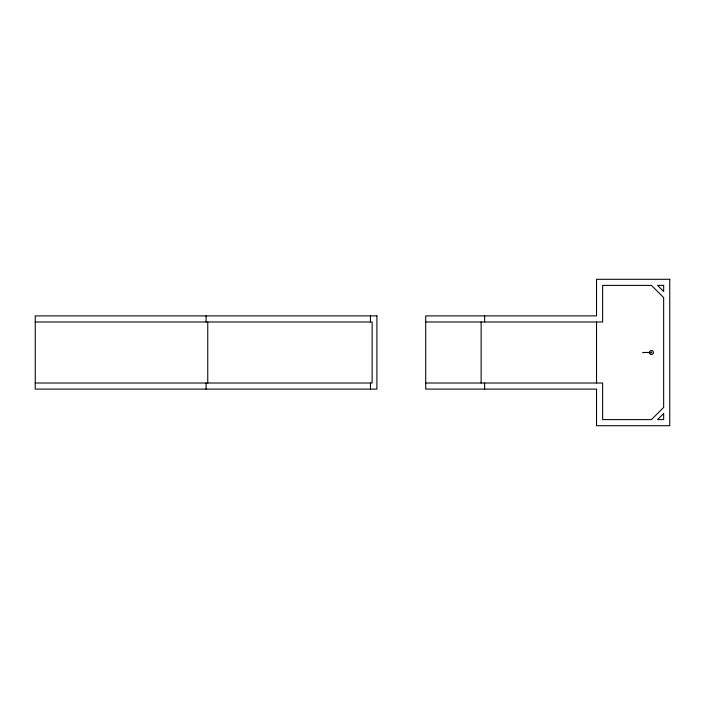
<?xml version="1.0" encoding="UTF-8"?>
<svg xmlns="http://www.w3.org/2000/svg" width="705" height="705" viewBox="0 0 705 705"><rect width="100%" height="100%" fill="white"/><g stroke="black" fill="none" stroke-linecap="round" stroke-linejoin="round"><path stroke-width="1.06" d="M35.25 321.991L372.134 321.991L372.134 383.009L35.25 383.009M425.714 321.991L602.643 321.991L602.643 285.393L651.446 285.393L663.652 297.589L663.652 407.411L651.446 419.607L602.643 419.607L602.643 383.009L425.714 383.009M596.536 321.991L596.536 383.009M484.626 315.893L484.626 321.991M484.626 383.009L484.626 389.107M481.136 321.991L481.136 383.009M370.46 315.893L370.46 321.991M370.46 383.009L370.46 389.107M207.755 321.991L207.755 383.009M206.08 315.893L206.08 321.991M206.08 383.009L206.08 389.107M650.962 352.359C651.561 354.315 652.486 351.011 650.962 352.359M663.652 413.509L657.545 419.607L663.652 419.607L663.652 413.509M669.75 279.286L596.536 279.286L596.536 315.893L425.714 315.893L425.714 389.107L596.536 389.107L596.536 425.714L669.75 425.714L669.75 279.286M663.652 285.393L657.545 285.393L663.652 291.491L663.652 285.393M376.902 315.893L35.25 315.893L35.25 389.107L376.902 389.107L376.902 315.893M650.935 352.5L642.801 352.5L650.935 352.491M650.433 354.262A2.036 2.036 0 0 0 653.482 352.5A2.036 2.036 0 0 0 650.433 350.738A2.036 2.036 0 0 0 650.433 354.262"/></g></svg>
